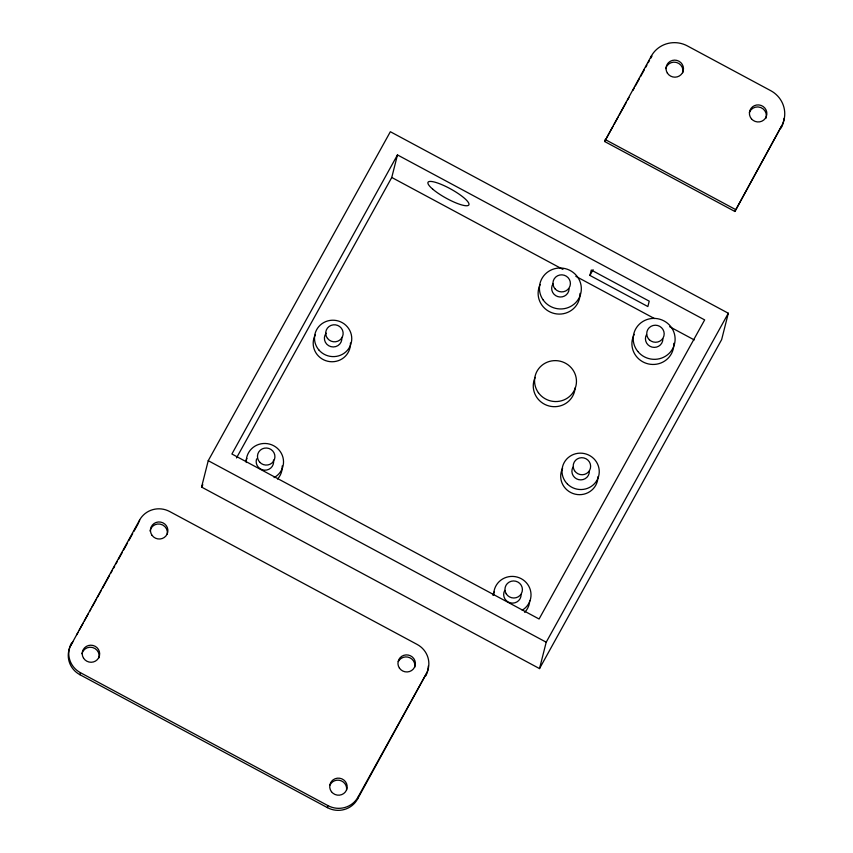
<?xml version="1.0" encoding="UTF-8"?>
<svg xmlns="http://www.w3.org/2000/svg" width="853" height="853" viewBox="0 0 853 853"><rect width="100%" height="100%" fill="white"/><g stroke="black" fill="none" stroke-linecap="round" stroke-linejoin="round"><path stroke-width="1.28" d="M70.895 645.252L139.636 519.989A22.21 21.634 14.2 0 1 169.672 511.523L417.17 644.452A22.21 21.634 14.2 0 1 426.212 673.913L357.471 799.176A22.21 21.634 14.2 0 1 327.435 807.642L79.937 674.712A22.21 21.634 14.2 0 1 70.895 645.252L72.825 641.765M79.937 674.712L80.449 672.697A22.21 21.634 14.2 0 1 71.407 643.237M139.124 522.004L139.636 519.989M201.564 487.074L208.239 460.684L390.354 131.725L728.313 313.243L721.638 339.633L539.522 668.592L201.564 487.074L202.854 484.749M236.494 457.944L391.762 177.467L397.466 154.915L704.663 319.907L539.085 619.001L231.899 454.009L397.466 154.915M327.435 807.642L327.947 805.627A22.21 21.634 14.2 0 0 357.983 797.16L426.212 673.913M357.471 799.176L357.983 797.16M604.628 141.502L651.319 56.063A26.656 25.963 14.2 0 1 687.358 45.902L770.728 90.674A26.656 25.963 14.2 0 1 781.583 126.02L734.881 211.469L604.628 141.502L612.966 126.436M589.913 275.423L591.278 270.038L649.229 301.162L647.864 306.547L589.913 275.423L593.091 269.676M651.319 56.063L650.807 58.079A26.656 25.963 14.2 0 1 651.991 56.138M539.522 668.592L546.208 642.202L728.313 313.243M734.881 211.469L781.583 126.02M76.685 634.792L77.975 632.468M79.265 630.143L83.125 623.17M84.415 620.835L88.275 613.861M89.565 611.537L90.844 609.213M92.135 606.888L95.994 599.915M97.285 597.59L101.144 590.607M102.435 588.282L109.515 575.498M110.805 573.173L112.084 570.838M113.374 568.514L114.665 566.189M115.955 563.865L117.234 561.541M118.524 559.216L122.384 552.243M123.674 549.918L127.534 542.934M128.824 540.61L132.684 533.637M133.974 531.312L138.474 523.177M614.245 124.122L618.094 117.17M619.374 114.856L626.433 102.104M627.712 99.79L629.002 97.477M632.851 90.525L634.131 88.2M635.41 85.886L639.26 78.934M640.55 76.621L644.388 69.658M645.678 67.344L646.958 65.031M648.237 62.706L649.528 60.392M605.129 139.487L735.393 209.454M391.762 177.467L562.948 269.409M575.839 276.329L654.4 318.521M669.648 326.71L694.267 339.931M208.239 460.684L546.208 642.202M80.449 672.697L327.947 805.627M589.348 471.176A8.743 8.519 14.2 0 1 578.643 479.631A8.743 8.519 14.2 0 1 572.917 467.241M597.953 476.71A18.659 18.169 14.2 0 1 575.082 494.143A18.659 18.169 14.2 0 1 562.617 468.212M273.45 460.044A8.743 8.519 14.2 0 1 264.387 470.174A8.743 8.519 14.2 0 1 256.604 458.882M569.1 288.911A8.743 8.519 14.2 0 1 557.809 296.609A8.743 8.519 14.2 0 1 552.979 283.868M246.293 462.518A18.659 18.169 14.2 0 1 260.975 443.827A18.659 18.169 14.2 0 1 282.3 455.385A18.659 18.169 14.2 0 1 274.112 477.595M341.776 337.361A8.743 8.519 14.2 0 1 330.911 346.649A8.743 8.519 14.2 0 1 326.166 333.182M350.434 342.981A18.659 18.169 14.2 0 1 327.787 361.267A18.659 18.169 14.2 0 1 315.301 334.93M580.029 293.368A20.994 20.44 14.2 0 1 554.674 313.584A20.994 20.44 14.2 0 1 540.184 284.529M282.194 465.941A18.659 18.169 14.2 0 1 277.534 479.045M245.995 460.62A18.659 18.169 14.2 0 1 246.943 458.445M673.795 343.301A20.994 20.44 14.2 0 1 648.376 363.932A20.994 20.44 14.2 0 1 634.248 334.355M662.888 338.854A8.743 8.519 14.2 0 1 652.023 347.107A8.743 8.519 14.2 0 1 646.531 334.611M575.125 387.848A20.994 20.44 14.2 0 1 549.012 405.985A20.994 20.44 14.2 0 1 535.194 377.378M521.119 594.509A8.743 8.519 14.2 0 1 510.318 602.858A8.743 8.519 14.2 0 1 504.731 590.404M529.713 600.576A18.659 18.169 14.2 0 1 524.67 612.358M492.959 595.33A18.659 18.169 14.2 0 1 494.143 591.961M493.77 594.925A18.659 18.169 14.2 0 1 521.204 578.675A18.659 18.169 14.2 0 1 522.196 610.194M784.11 118.375A26.656 25.963 14.2 0 1 781.071 128.035M749.424 112.404A8.743 8.519 14.2 0 1 760.631 107.478A8.743 8.519 14.2 0 1 765.823 118.482M665.756 68.603A8.743 8.519 14.2 0 1 676.269 62.397A8.743 8.519 14.2 0 1 682.752 72.74M428.334 665.99A22.21 21.634 14.2 0 1 425.7 675.928M329.898 785.24A8.743 8.519 14.2 0 1 346.574 789.985M81.931 653.697A8.743 8.519 14.2 0 1 92.433 647.47A8.743 8.519 14.2 0 1 98.937 657.812M398.33 661.565A8.743 8.519 14.2 0 1 414.718 667.206M150.053 530.992A8.743 8.519 14.2 0 1 160.108 524.105A8.743 8.519 14.2 0 1 167.273 534.021M259.664 462.134A8.743 8.519 14.2 0 0 274.485 459.33A8.743 8.519 14.2 0 0 264.419 448.166A8.743 8.519 14.2 0 0 259.664 462.134M567.448 484.056A18.659 18.169 14.2 0 0 598.614 476.283A18.659 18.169 14.2 0 0 575.807 453.711A18.659 18.169 14.2 0 0 567.448 484.056M574.506 470.643A8.743 8.519 14.2 0 0 589.615 470.334A8.743 8.519 14.2 0 0 581.629 457.698A8.743 8.519 14.2 0 0 574.506 470.643M555.271 289.092A8.743 8.519 14.2 0 0 570.017 285.979A8.743 8.519 14.2 0 0 559.717 275.029A8.743 8.519 14.2 0 0 555.271 289.092M506.224 593.816A8.743 8.519 14.2 0 0 521.343 593.667A8.743 8.519 14.2 0 0 513.495 580.946A8.743 8.519 14.2 0 0 506.224 593.816M327.52 338.438A8.743 8.519 14.2 0 0 342.501 336.615A8.743 8.519 14.2 0 0 333.235 324.833A8.743 8.519 14.2 0 0 327.52 338.438M543.073 299.84A20.994 20.44 14.2 0 0 579.272 297.58A20.994 20.44 14.2 0 0 558.768 268.055A20.994 20.44 14.2 0 0 543.073 299.84M318.851 349.943A18.659 18.169 14.2 0 0 350.626 344.868A18.659 18.169 14.2 0 0 329.887 320.451A18.659 18.169 14.2 0 0 318.851 349.943M637.788 351.447A20.994 20.44 14.2 0 0 673.678 346.563A20.994 20.44 14.2 0 0 651.02 318.585A20.994 20.44 14.2 0 0 637.788 351.447M649.368 339.782A8.743 8.519 14.2 0 0 663.922 335.933A8.743 8.519 14.2 0 0 653.078 325.505A8.743 8.519 14.2 0 0 649.368 339.782M538.371 392.668A20.994 20.44 14.2 0 0 574.527 389.928A20.994 20.44 14.2 0 0 553.629 360.68A20.994 20.44 14.2 0 0 538.371 392.668M432.631 189.078A23.319 5.118 29 0 0 467.743 205.626A23.319 5.118 29 0 0 445.053 186.093A23.319 5.118 29 0 0 432.631 189.078M751.429 118.812A8.743 8.519 14.2 0 0 766.335 116.466A8.743 8.519 14.2 0 0 756.643 105.004A8.743 8.519 14.2 0 0 751.429 118.812M667.334 73.038A8.743 8.519 14.2 0 0 682.453 72.793A8.743 8.519 14.2 0 0 674.51 60.126A8.743 8.519 14.2 0 0 667.334 73.038M331.465 791.712A8.743 8.519 14.2 0 0 346.478 790.102A8.743 8.519 14.2 0 0 337.383 778.181A8.743 8.519 14.2 0 0 331.465 791.712M399.407 668.07A8.743 8.519 14.2 0 0 414.505 667.291A8.743 8.519 14.2 0 0 406.103 654.901A8.743 8.519 14.2 0 0 399.407 668.07M152.058 535.353A8.743 8.519 14.2 0 0 167.113 534.127A8.743 8.519 14.2 0 0 158.338 521.983A8.743 8.519 14.2 0 0 152.058 535.353M83.519 658.132A8.743 8.519 14.2 0 0 98.639 657.866A8.743 8.519 14.2 0 0 90.674 645.199A8.743 8.519 14.2 0 0 83.519 658.132"/></g></svg>
